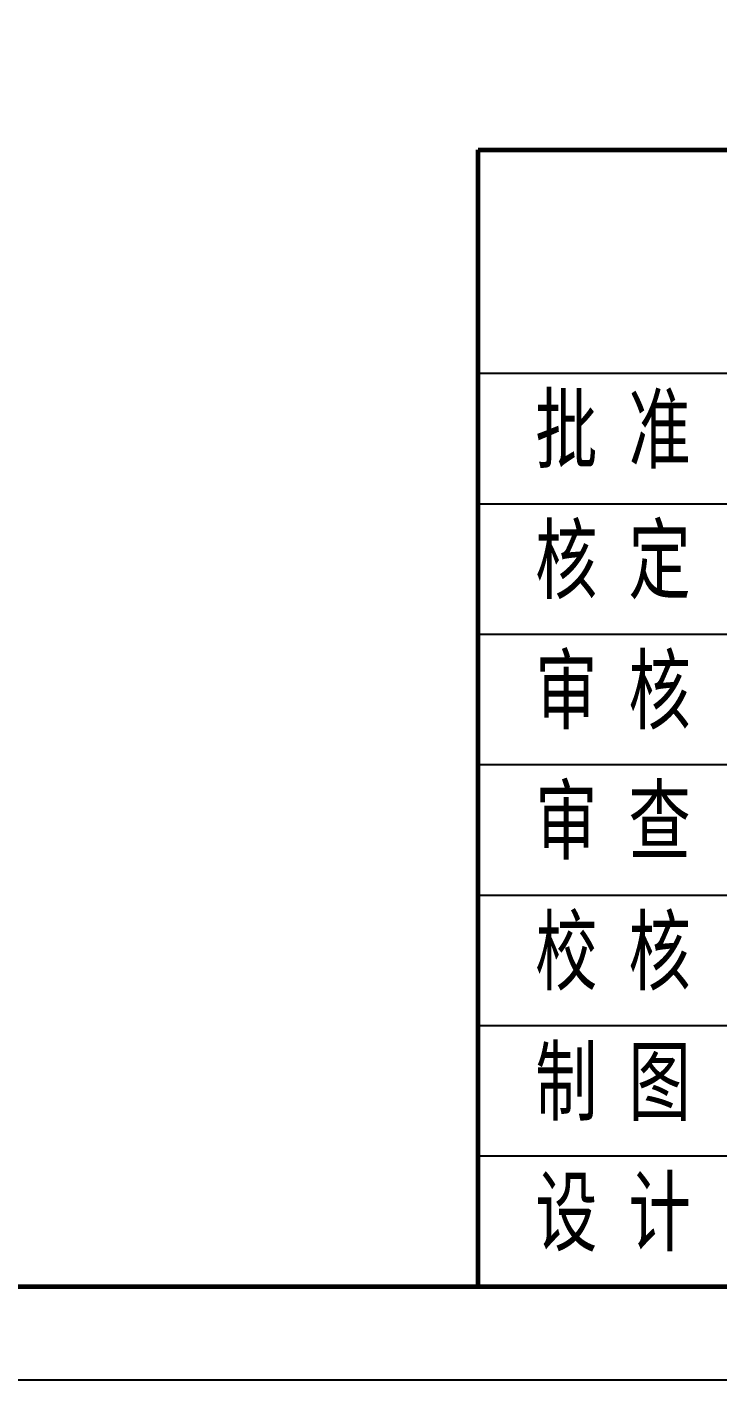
# Model space of a CAD drawing. Extents: x 695776 to 1250176, y 4443437 to 9025597.
# Drawn here: x 778671 to 783121, y 4538450 to 4547161 of the extents above; entities that cross this region are included whole.
import ezdxf

# ---------------------------------------------------------------- set-up
doc = ezdxf.new("R2010")
doc.units = 0
doc.header["$LTSCALE"] = 0.5
doc.layers.add('图框', color=7, linetype='CONTINUOUS')
doc.styles.add('仿宋', font='仿宋_GB2312.ttf', dxfattribs={"width": 0.7})

msp = doc.modelspace()

# ---------------------------------------------------------------- linework, layer by layer
at = {"layer": '图框', "color": 7, "lineweight": 60}
for p, q in [((781576.0257, 4539049.5982), (781576.0257, 4546369.5982)), ((781576.0257, 4546369.5982), (795976.0257, 4546369.5982))]:
    msp.add_line(p, q, dxfattribs=at)
at = {"layer": '图框', "color": 7}
for p, q in [((795976.0257, 4544929.5982), (781576.0257, 4544929.5982)), ((787576.0257, 4544089.5982), (781576.0257, 4544089.5982)), ((795976.0257, 4543249.5982), (781576.0257, 4543249.5982)), ((787576.0257, 4542409.5982), (781576.0257, 4542409.5982)), ((787576.0257, 4541569.5982), (781576.0257, 4541569.5982)), ((795976.0257, 4540729.5982), (781576.0257, 4540729.5982)), ((795976.0282, 4540729.5987), (781576.0282, 4540729.5987)), ((795976.0257, 4539889.5982), (781576.0257, 4539889.5982))]:
    msp.add_line(p, q, dxfattribs=at)
at = {"layer": '图框', "linetype": 'Continuous', "lineweight": -2, "flags": 128}
msp.add_lwpolyline([(746176.0257, 4574089.5982), (746176.0257, 4538449.5982), (796576.0257, 4538449.5982), (796576.0257, 4574089.5982), (746176.0257, 4574089.5982)], dxfattribs=at)
at = {"layer": '图框', "linetype": 'Continuous', "lineweight": 60, "flags": 128}
msp.add_lwpolyline([(749176.0257, 4573489.5982), (795976.0257, 4573489.5982), (795976.0257, 4539049.5982), (749176.0257, 4539049.5982), (749176.0257, 4573489.5982)], dxfattribs=at)

# ---------------------------------------------------------------- texts
at = {"layer": '图框', "linetype": 'Continuous', "char_height": 420, "width": 1384.032427, "attachment_point": 1, "style": '仿宋'}
for s, insert in [('批 准', (781943.841, 4544783.346)), ('核 定', (781943.841, 4543943.346)), ('审 核', (781943.841, 4543103.346)), ('审 查', (781943.841, 4542263.346)), ('校 核', (781943.841, 4541423.346)), ('制 图', (781943.841, 4540583.346)), ('设 计', (781943.841, 4539743.346))]:
    msp.add_mtext(s, dxfattribs=dict(at, insert=insert))

doc.saveas('drawing.dxf')
